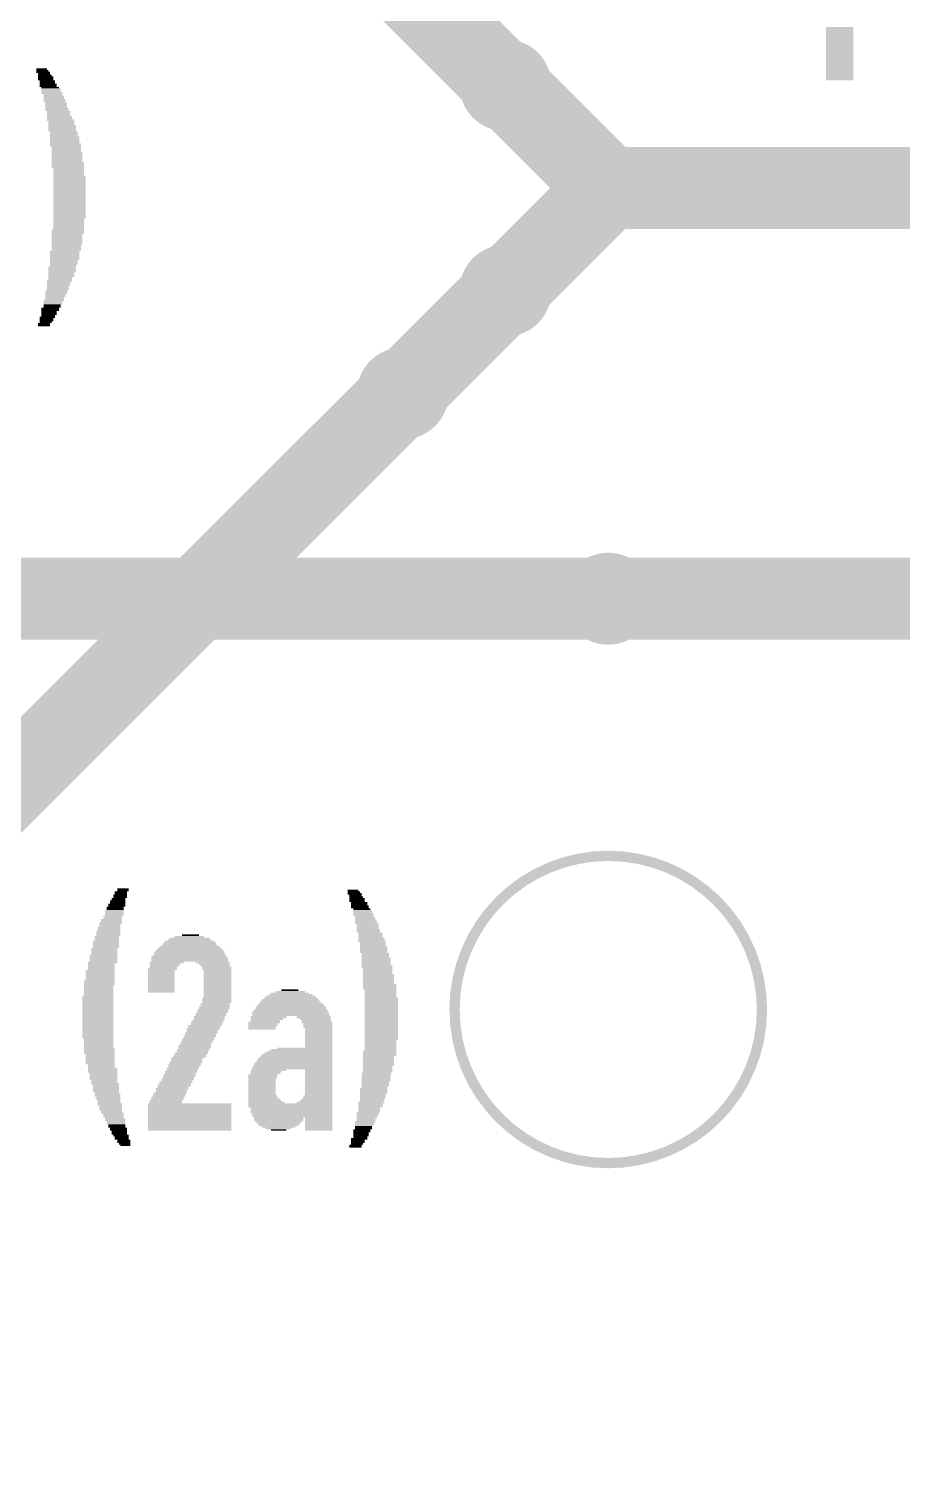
# Model space of a CAD drawing. Extents: x -1 to 100, y 0 to 61.
# Drawn here: x 74.12 to 84.92, y 14.73 to 32.45 of the extents above; entities that cross this region are included whole.
import ezdxf

# ---------------------------------------------------------------- set-up
doc = ezdxf.new("R2010")
doc.units = 0
for name, color, linetype in [('115', 151, 'CONTINUOUS'), ('117', 190, 'CONTINUOUS'), ('170', 151, 'CONTINUOUS')]:
    doc.layers.add(name, color=color, linetype=linetype)

# ---------------------------------------------------------------- blocks, each defined once
blk = doc.blocks.new('RECT')
blk.add_solid([(-0.5, -0.5), (0.5, -0.5), (-0.5, 0.5), (0.5, 0.5)])

msp = doc.modelspace()

# ---------------------------------------------------------------- linework, layer by layer
at = {"layer": '115', "const_width": 1.016}
for points in [[(76.2, 35.56), (81.28, 30.48)], [(76.2, 25.4), (81.28, 30.48)], [(81.28, 30.48), (96.52, 30.48)], [(76.2, 25.4), (27.94, 25.4)], [(66.04, 15.24), (76.2, 25.4)], [(76.2, 25.4), (86.36, 25.4)]]:
    msp.add_lwpolyline(points, dxfattribs=at)
at = {"layer": '115', "const_width": 0.508}
for points in [[(81.28, 30.734, 1), (81.28, 30.226)], [(81.46, 30.3, 1), (81.1, 30.66)], [(81.1, 30.3, 1), (81.46, 30.66)], [(76.2, 25.654, 1), (76.2, 25.146)], [(76.38, 25.22, 1), (76.02, 25.58)], [(76.2, 25.146, 1), (76.2, 25.654)], [(76.02, 25.58, 1), (76.38, 25.22)]]:
    msp.add_lwpolyline(points, format="xyb", dxfattribs=at)
at = {"layer": '117', "const_width": 0.127}
for points in [[(80.01, 31.245, 1), (80.01, 32.255, 1), (80.01, 31.245)], [(80.01, 28.705, 1), (80.01, 29.715, 1), (80.01, 28.705)], [(78.74, 27.435, 1), (78.74, 28.445, 1), (78.74, 27.435)], [(81.28, 24.895, 1), (81.28, 25.905, 1), (81.28, 24.895)], [(81.28, 18.42, 1), (81.28, 22.22, 1), (81.28, 18.42)]]:
    msp.add_lwpolyline(points, format="xyb", dxfattribs=at)

# ---------------------------------------------------------------- block references
at = {"layer": '170'}
for p, xscale, yscale in [((84.14, 32.46), 0.34, 0.02), ((84.14, 32.44), 0.34, 0.02), ((84.14, 32.42), 0.34, 0.02), ((84.14, 32.395), 0.34, 0.03), ((84.14, 32.37), 0.34, 0.02), ((84.14, 32.35), 0.34, 0.02), ((84.14, 32.33), 0.34, 0.02), ((84.14, 32.31), 0.34, 0.02), ((84.14, 32.29), 0.34, 0.02), ((84.14, 32.27), 0.34, 0.02), ((84.14, 32.25), 0.34, 0.02), ((84.14, 32.23), 0.34, 0.02), ((84.14, 32.205), 0.34, 0.03), ((84.14, 32.18), 0.34, 0.02), ((84.14, 32.16), 0.34, 0.02), ((84.14, 32.14), 0.34, 0.02), ((84.14, 32.12), 0.34, 0.02), ((84.14, 32.1), 0.34, 0.02), ((84.14, 32.08), 0.34, 0.02), ((84.14, 32.06), 0.34, 0.02), ((74.275, 31.95), 0.13, 0.02), ((74.285, 31.93), 0.15, 0.02), ((74.295, 31.91), 0.17, 0.02), ((74.305, 31.89), 0.15, 0.02), ((84.14, 32.04), 0.34, 0.02), ((84.14, 32.015), 0.34, 0.03), ((84.14, 31.99), 0.34, 0.02), ((84.14, 31.97), 0.34, 0.02), ((84.14, 31.95), 0.34, 0.02), ((84.14, 31.93), 0.34, 0.02), ((84.14, 31.91), 0.34, 0.02), ((84.14, 31.89), 0.34, 0.02), ((74.315, 31.87), 0.17, 0.02), ((74.325, 31.845), 0.19, 0.03), ((74.325, 31.82), 0.19, 0.02), ((74.345, 31.8), 0.19, 0.02), ((74.345, 31.78), 0.19, 0.02), ((74.355, 31.76), 0.21, 0.02), ((74.355, 31.74), 0.21, 0.02), ((74.38, 31.72), 0.22, 0.02), ((84.14, 31.87), 0.34, 0.02), ((84.14, 31.845), 0.34, 0.03), ((84.14, 31.82), 0.34, 0.02), ((74.39, 31.7), 0.24, 0.02), ((74.39, 31.68), 0.24, 0.02), ((74.4, 31.655), 0.26, 0.03), ((74.415, 31.63), 0.23, 0.02), ((74.425, 31.61), 0.25, 0.02), ((74.425, 31.59), 0.25, 0.02), ((74.435, 31.57), 0.27, 0.02), ((74.435, 31.55), 0.27, 0.02), ((74.455, 31.53), 0.27, 0.02), ((74.455, 31.51), 0.27, 0.02), ((74.455, 31.485), 0.27, 0.03), ((74.465, 31.46), 0.29, 0.02), ((74.465, 31.44), 0.29, 0.02), ((74.485, 31.42), 0.29, 0.02), ((74.485, 31.4), 0.29, 0.02), ((74.485, 31.38), 0.29, 0.02), ((74.495, 31.36), 0.31, 0.02), ((74.495, 31.34), 0.31, 0.02), ((74.51, 31.32), 0.34, 0.02), ((74.52, 31.295), 0.32, 0.03), ((74.52, 31.27), 0.32, 0.02), ((74.53, 31.25), 0.34, 0.02), ((74.53, 31.23), 0.34, 0.02), ((74.53, 31.21), 0.34, 0.02), ((74.53, 31.19), 0.34, 0.02), ((74.55, 31.17), 0.34, 0.02), ((74.55, 31.15), 0.34, 0.02), ((74.55, 31.13), 0.34, 0.02), ((74.56, 31.105), 0.36, 0.03), ((74.56, 31.08), 0.36, 0.02), ((74.56, 31.06), 0.36, 0.02), ((74.56, 31.04), 0.36, 0.02), ((74.57, 31.02), 0.38, 0.02), ((74.57, 31), 0.38, 0.02), ((74.58, 30.98), 0.36, 0.02), ((74.58, 30.96), 0.36, 0.02), ((74.58, 30.935), 0.36, 0.03), ((74.59, 30.91), 0.38, 0.02), ((74.59, 30.89), 0.38, 0.02), ((74.59, 30.87), 0.38, 0.02), ((74.59, 30.85), 0.38, 0.02), ((74.59, 30.83), 0.38, 0.02), ((74.59, 30.81), 0.38, 0.02), ((74.6, 30.79), 0.4, 0.02), ((74.6, 30.77), 0.4, 0.02), ((74.6, 30.745), 0.4, 0.03), ((74.61, 30.72), 0.38, 0.02), ((74.61, 30.7), 0.38, 0.02), ((74.61, 30.68), 0.38, 0.02), ((74.61, 30.66), 0.38, 0.02), ((74.61, 30.64), 0.38, 0.02), ((74.62, 30.62), 0.4, 0.02), ((74.62, 30.6), 0.4, 0.02), ((74.62, 30.575), 0.4, 0.03), ((74.62, 30.55), 0.4, 0.02), ((74.62, 30.53), 0.4, 0.02), ((74.62, 30.51), 0.4, 0.02), ((74.62, 30.49), 0.4, 0.02), ((74.62, 30.47), 0.4, 0.02), ((74.62, 30.45), 0.4, 0.02), ((74.62, 30.43), 0.4, 0.02), ((74.62, 30.41), 0.4, 0.02), ((74.62, 30.385), 0.4, 0.03), ((74.62, 30.36), 0.4, 0.02), ((74.62, 30.34), 0.4, 0.02), ((74.62, 30.32), 0.4, 0.02), ((74.62, 30.3), 0.4, 0.02), ((74.62, 30.28), 0.4, 0.02), ((74.62, 30.26), 0.4, 0.02), ((74.62, 30.24), 0.4, 0.02), ((74.62, 30.215), 0.4, 0.03), ((74.62, 30.19), 0.4, 0.02), ((74.62, 30.17), 0.4, 0.02), ((74.62, 30.15), 0.4, 0.02), ((74.62, 30.13), 0.4, 0.02), ((74.6, 29.96), 0.4, 0.02), ((74.6, 29.94), 0.4, 0.02), ((74.62, 30.11), 0.4, 0.02), ((74.61, 30.09), 0.38, 0.02), ((74.61, 30.07), 0.38, 0.02), ((74.61, 30.05), 0.38, 0.02), ((74.61, 30.025), 0.38, 0.03), ((74.61, 30), 0.38, 0.02), ((74.61, 29.98), 0.38, 0.02), ((74.6, 29.92), 0.4, 0.02), ((74.59, 29.9), 0.38, 0.02), ((74.59, 29.88), 0.38, 0.02), ((74.59, 29.855), 0.38, 0.03), ((74.59, 29.83), 0.38, 0.02), ((74.59, 29.81), 0.38, 0.02), ((74.59, 29.79), 0.38, 0.02), ((74.58, 29.77), 0.36, 0.02), ((74.56, 29.69), 0.36, 0.02), ((74.56, 29.665), 0.36, 0.03), ((74.56, 29.64), 0.36, 0.02), ((74.56, 29.62), 0.36, 0.02), ((74.56, 29.6), 0.36, 0.02), ((74.55, 29.58), 0.34, 0.02), ((74.58, 29.75), 0.36, 0.02), ((74.58, 29.73), 0.36, 0.02), ((74.58, 29.71), 0.36, 0.02), ((74.53, 29.5), 0.34, 0.02), ((74.53, 29.475), 0.34, 0.03), ((74.53, 29.45), 0.34, 0.02), ((74.52, 29.43), 0.32, 0.02), ((74.52, 29.41), 0.32, 0.02), ((74.55, 29.56), 0.34, 0.02), ((74.55, 29.54), 0.34, 0.02), ((74.54, 29.52), 0.32, 0.02), ((74.495, 29.33), 0.31, 0.02), ((74.485, 29.305), 0.29, 0.03), ((74.485, 29.28), 0.29, 0.02), ((74.475, 29.26), 0.27, 0.02), ((74.475, 29.24), 0.27, 0.02), ((74.52, 29.39), 0.32, 0.02), ((74.505, 29.37), 0.29, 0.02), ((74.505, 29.35), 0.29, 0.02), ((74.425, 29.09), 0.25, 0.02), ((74.415, 29.07), 0.23, 0.02), ((74.415, 29.05), 0.23, 0.02), ((74.455, 29.2), 0.27, 0.02), ((74.455, 29.18), 0.27, 0.02), ((74.445, 29.16), 0.25, 0.02), ((74.445, 29.14), 0.25, 0.02), ((74.435, 29.115), 0.23, 0.03), ((74.475, 29.22), 0.27, 0.02), ((74.345, 28.88), 0.19, 0.02), ((74.38, 28.99), 0.22, 0.02), ((74.38, 28.97), 0.22, 0.02), ((74.365, 28.945), 0.19, 0.03), ((74.365, 28.92), 0.19, 0.02), ((74.355, 28.9), 0.17, 0.02), ((74.405, 29.03), 0.21, 0.02), ((74.405, 29.01), 0.21, 0.02), ((74.305, 28.8), 0.15, 0.02), ((74.305, 28.78), 0.15, 0.02), ((74.335, 28.86), 0.17, 0.02), ((74.335, 28.84), 0.17, 0.02), ((74.325, 28.82), 0.15, 0.02), ((75.28, 21.81), 0.14, 0.02), ((75.28, 21.79), 0.14, 0.02), ((78.125, 21.79), 0.13, 0.02), ((75.205, 21.62), 0.21, 0.02), ((75.215, 21.66), 0.19, 0.02), ((75.215, 21.64), 0.19, 0.02), ((75.225, 21.685), 0.17, 0.03), ((75.245, 21.73), 0.17, 0.02), ((75.245, 21.71), 0.17, 0.02), ((75.255, 21.77), 0.15, 0.02), ((75.255, 21.75), 0.15, 0.02), ((78.135, 21.77), 0.15, 0.02), ((78.145, 21.75), 0.17, 0.02), ((78.155, 21.73), 0.15, 0.02), ((78.165, 21.71), 0.17, 0.02), ((78.175, 21.685), 0.19, 0.03), ((78.175, 21.66), 0.19, 0.02), ((78.2, 21.64), 0.2, 0.02), ((78.2, 21.62), 0.2, 0.02), ((75.14, 21.43), 0.26, 0.02), ((75.155, 21.47), 0.23, 0.02), ((75.155, 21.45), 0.23, 0.02), ((75.175, 21.54), 0.23, 0.02), ((75.175, 21.52), 0.23, 0.02), ((75.175, 21.495), 0.23, 0.03), ((75.185, 21.58), 0.21, 0.02), ((75.185, 21.56), 0.21, 0.02), ((75.205, 21.6), 0.21, 0.02), ((78.21, 21.6), 0.22, 0.02), ((78.21, 21.58), 0.22, 0.02), ((78.235, 21.56), 0.21, 0.02), ((78.245, 21.54), 0.23, 0.02), ((78.245, 21.52), 0.23, 0.02), ((78.255, 21.495), 0.25, 0.03), ((78.265, 21.47), 0.23, 0.02), ((78.275, 21.45), 0.25, 0.02), ((78.275, 21.43), 0.25, 0.02), ((75.1, 21.28), 0.3, 0.02), ((75.1, 21.26), 0.3, 0.02), ((75.11, 21.325), 0.28, 0.03), ((75.11, 21.3), 0.28, 0.02), ((75.13, 21.39), 0.28, 0.02), ((75.12, 21.37), 0.26, 0.02), ((75.12, 21.35), 0.26, 0.02), ((75.14, 21.41), 0.26, 0.02), ((78.285, 21.41), 0.27, 0.02), ((78.285, 21.39), 0.27, 0.02), ((78.305, 21.37), 0.27, 0.02), ((78.305, 21.35), 0.27, 0.02), ((78.305, 21.325), 0.27, 0.03), ((78.315, 21.3), 0.29, 0.02), ((78.315, 21.28), 0.29, 0.02), ((78.34, 21.26), 0.3, 0.02), ((75.07, 21.16), 0.32, 0.02), ((75.07, 21.135), 0.32, 0.03), ((75.07, 21.11), 0.32, 0.02), ((75.07, 21.09), 0.32, 0.02), ((75.08, 21.22), 0.3, 0.02), ((75.08, 21.2), 0.3, 0.02), ((75.08, 21.18), 0.3, 0.02), ((75.1, 21.24), 0.3, 0.02), ((76.105, 21.09), 0.75, 0.02), ((76.105, 21.11), 0.69, 0.02), ((76.105, 21.135), 0.65, 0.03), ((76.105, 21.16), 0.61, 0.02), ((76.105, 21.18), 0.53, 0.02), ((76.105, 21.2), 0.49, 0.02), ((76.1, 21.22), 0.36, 0.02), ((76.115, 21.24), 0.21, 0.02), ((78.34, 21.24), 0.3, 0.02), ((78.34, 21.22), 0.3, 0.02), ((78.35, 21.2), 0.32, 0.02), ((78.35, 21.18), 0.32, 0.02), ((78.36, 21.16), 0.34, 0.02), ((78.37, 21.135), 0.32, 0.03), ((78.37, 21.11), 0.32, 0.02), ((78.38, 21.09), 0.34, 0.02), ((75.03, 20.9), 0.36, 0.02), ((75.04, 20.99), 0.34, 0.02), ((75.04, 20.97), 0.34, 0.02), ((75.04, 20.945), 0.34, 0.03), ((75.04, 20.92), 0.34, 0.02), ((75.05, 21.07), 0.32, 0.02), ((75.05, 21.05), 0.32, 0.02), ((75.05, 21.03), 0.32, 0.02), ((75.05, 21.01), 0.32, 0.02), ((75.82, 20.9), 0.42, 0.02), ((76.095, 20.97), 0.93, 0.02), ((76.105, 20.945), 0.95, 0.03), ((76.105, 20.92), 0.95, 0.02), ((76.105, 20.99), 0.91, 0.02), ((76.105, 21.03), 0.87, 0.02), ((76.105, 21.01), 0.87, 0.02), ((76.105, 21.05), 0.83, 0.02), ((76.105, 21.07), 0.79, 0.02), ((76.39, 20.9), 0.42, 0.02), ((78.38, 21.07), 0.34, 0.02), ((78.38, 21.05), 0.34, 0.02), ((78.38, 21.03), 0.34, 0.02), ((78.4, 21.01), 0.34, 0.02), ((78.4, 20.99), 0.34, 0.02), ((78.4, 20.97), 0.34, 0.02), ((78.41, 20.945), 0.36, 0.03), ((78.41, 20.92), 0.36, 0.02), ((78.41, 20.9), 0.36, 0.02), ((75, 20.8), 0.36, 0.02), ((75, 20.775), 0.36, 0.03), ((75, 20.75), 0.36, 0.02), ((75, 20.73), 0.36, 0.02), ((75.015, 20.88), 0.33, 0.02), ((75.015, 20.86), 0.33, 0.02), ((75.015, 20.84), 0.33, 0.02), ((75.015, 20.82), 0.33, 0.02), ((75.77, 20.82), 0.36, 0.02), ((75.755, 20.8), 0.33, 0.02), ((75.755, 20.775), 0.33, 0.03), ((75.755, 20.75), 0.33, 0.02), ((75.755, 20.73), 0.33, 0.02), ((75.8, 20.88), 0.38, 0.02), ((75.79, 20.86), 0.36, 0.02), ((75.78, 20.84), 0.34, 0.02), ((76.41, 20.88), 0.38, 0.02), ((76.42, 20.86), 0.36, 0.02), ((76.44, 20.84), 0.36, 0.02), ((76.44, 20.82), 0.36, 0.02), ((76.45, 20.8), 0.34, 0.02), ((76.45, 20.775), 0.34, 0.03), ((76.45, 20.75), 0.34, 0.02), ((76.45, 20.73), 0.34, 0.02), ((78.41, 20.88), 0.36, 0.02), ((78.42, 20.86), 0.38, 0.02), ((78.42, 20.84), 0.38, 0.02), ((78.43, 20.82), 0.36, 0.02), ((78.43, 20.8), 0.36, 0.02), ((78.43, 20.775), 0.36, 0.03), ((78.44, 20.75), 0.38, 0.02), ((78.44, 20.73), 0.38, 0.02), ((74.99, 20.67), 0.38, 0.02), ((74.99, 20.65), 0.38, 0.02), ((74.99, 20.63), 0.38, 0.02), ((74.98, 20.61), 0.36, 0.02), ((74.98, 20.585), 0.36, 0.03), ((74.98, 20.56), 0.36, 0.02), ((75, 20.71), 0.36, 0.02), ((75, 20.69), 0.36, 0.02), ((75.755, 20.71), 0.33, 0.02), ((75.755, 20.69), 0.33, 0.02), ((75.755, 20.67), 0.33, 0.02), ((75.755, 20.65), 0.33, 0.02), ((75.755, 20.63), 0.33, 0.02), ((75.755, 20.61), 0.33, 0.02), ((75.755, 20.585), 0.33, 0.03), ((75.755, 20.56), 0.33, 0.02), ((76.45, 20.71), 0.34, 0.02), ((76.45, 20.69), 0.34, 0.02), ((76.45, 20.67), 0.34, 0.02), ((76.45, 20.65), 0.34, 0.02), ((76.45, 20.63), 0.34, 0.02), ((76.45, 20.61), 0.34, 0.02), ((76.45, 20.585), 0.34, 0.03), ((76.45, 20.56), 0.34, 0.02), ((77.345, 20.56), 0.21, 0.02), ((78.44, 20.71), 0.38, 0.02), ((78.44, 20.69), 0.38, 0.02), ((78.44, 20.67), 0.38, 0.02), ((78.44, 20.65), 0.38, 0.02), ((78.455, 20.63), 0.41, 0.02), ((78.455, 20.61), 0.41, 0.02), ((78.455, 20.585), 0.41, 0.03), ((78.465, 20.56), 0.39, 0.02), ((74.97, 20.48), 0.38, 0.02), ((74.97, 20.46), 0.38, 0.02), ((74.97, 20.44), 0.38, 0.02), ((74.97, 20.415), 0.38, 0.03), ((74.97, 20.39), 0.38, 0.02), ((74.97, 20.37), 0.38, 0.02), ((74.98, 20.54), 0.36, 0.02), ((74.98, 20.52), 0.36, 0.02), ((74.98, 20.5), 0.36, 0.02), ((75.755, 20.54), 0.33, 0.02), ((76.42, 20.39), 0.36, 0.02), ((76.42, 20.37), 0.36, 0.02), ((76.44, 20.46), 0.36, 0.02), ((76.44, 20.44), 0.36, 0.02), ((76.44, 20.415), 0.36, 0.03), ((76.45, 20.54), 0.34, 0.02), ((76.45, 20.52), 0.34, 0.02), ((76.45, 20.5), 0.34, 0.02), ((76.45, 20.48), 0.34, 0.02), ((77.355, 20.37), 0.83, 0.02), ((77.355, 20.39), 0.79, 0.02), ((77.35, 20.415), 0.74, 0.03), ((77.35, 20.44), 0.7, 0.02), ((77.355, 20.46), 0.65, 0.02), ((77.355, 20.48), 0.61, 0.02), ((77.355, 20.5), 0.53, 0.02), ((77.345, 20.52), 0.47, 0.02), ((77.35, 20.54), 0.36, 0.02), ((78.465, 20.54), 0.39, 0.02), ((78.465, 20.52), 0.39, 0.02), ((78.465, 20.5), 0.39, 0.02), ((78.465, 20.48), 0.39, 0.02), ((78.475, 20.46), 0.41, 0.02), ((78.475, 20.44), 0.41, 0.02), ((78.475, 20.415), 0.41, 0.03), ((78.475, 20.39), 0.41, 0.02), ((78.475, 20.37), 0.41, 0.02), ((74.97, 20.35), 0.38, 0.02), ((74.97, 20.33), 0.38, 0.02), ((74.97, 20.31), 0.38, 0.02), ((74.97, 20.29), 0.38, 0.02), ((74.97, 20.27), 0.38, 0.02), ((74.97, 20.25), 0.38, 0.02), ((74.97, 20.225), 0.38, 0.03), ((74.97, 20.2), 0.38, 0.02), ((76.35, 20.225), 0.38, 0.03), ((76.35, 20.2), 0.38, 0.02), ((76.37, 20.27), 0.38, 0.02), ((76.37, 20.25), 0.38, 0.02), ((76.39, 20.31), 0.38, 0.02), ((76.39, 20.29), 0.38, 0.02), ((76.41, 20.35), 0.38, 0.02), ((76.41, 20.33), 0.38, 0.02), ((77.08, 20.225), 0.44, 0.03), ((77.06, 20.2), 0.4, 0.02), ((77.345, 20.29), 0.93, 0.02), ((77.355, 20.27), 0.95, 0.02), ((77.355, 20.25), 0.95, 0.02), ((77.355, 20.31), 0.91, 0.02), ((77.355, 20.35), 0.87, 0.02), ((77.355, 20.33), 0.87, 0.02), ((77.64, 20.225), 0.42, 0.03), ((77.66, 20.2), 0.38, 0.02), ((78.475, 20.35), 0.41, 0.02), ((78.475, 20.33), 0.41, 0.02), ((78.475, 20.31), 0.41, 0.02), ((78.475, 20.29), 0.41, 0.02), ((78.475, 20.27), 0.41, 0.02), ((78.475, 20.25), 0.41, 0.02), ((78.475, 20.225), 0.41, 0.03), ((78.475, 20.2), 0.41, 0.02), ((74.97, 20.18), 0.38, 0.02), ((74.97, 20.16), 0.38, 0.02), ((74.97, 20.14), 0.38, 0.02), ((74.97, 20.12), 0.38, 0.02), ((74.97, 20.1), 0.38, 0.02), ((74.97, 20.08), 0.38, 0.02), ((74.97, 20.055), 0.38, 0.03), ((74.97, 20.03), 0.38, 0.02), ((76.25, 20.03), 0.4, 0.02), ((76.275, 20.08), 0.41, 0.02), ((76.26, 20.055), 0.38, 0.03), ((76.295, 20.12), 0.41, 0.02), ((76.285, 20.1), 0.39, 0.02), ((76.32, 20.16), 0.4, 0.02), ((76.31, 20.14), 0.38, 0.02), ((76.33, 20.18), 0.38, 0.02), ((77.025, 20.16), 0.39, 0.02), ((77.01, 20.14), 0.36, 0.02), ((77.01, 20.12), 0.36, 0.02), ((77, 20.1), 0.34, 0.02), ((77, 20.08), 0.34, 0.02), ((77.04, 20.18), 0.36, 0.02), ((77.67, 20.18), 0.36, 0.02), ((77.68, 20.16), 0.38, 0.02), ((77.69, 20.14), 0.36, 0.02), ((77.69, 20.12), 0.36, 0.02), ((77.69, 20.1), 0.36, 0.02), ((77.7, 20.08), 0.34, 0.02), ((77.7, 20.055), 0.34, 0.03), ((77.7, 20.03), 0.34, 0.02), ((78.475, 20.18), 0.41, 0.02), ((78.475, 20.16), 0.41, 0.02), ((78.475, 20.14), 0.41, 0.02), ((78.475, 20.12), 0.41, 0.02), ((78.475, 20.1), 0.41, 0.02), ((78.475, 20.08), 0.41, 0.02), ((78.475, 20.055), 0.41, 0.03), ((78.475, 20.03), 0.41, 0.02), ((74.97, 20.01), 0.38, 0.02), ((74.97, 19.99), 0.38, 0.02), ((74.97, 19.97), 0.38, 0.02), ((74.98, 19.95), 0.36, 0.02), ((74.98, 19.93), 0.36, 0.02), ((74.98, 19.91), 0.36, 0.02), ((74.98, 19.89), 0.36, 0.02), ((74.98, 19.865), 0.36, 0.03), ((74.99, 19.84), 0.38, 0.02), ((76.17, 19.865), 0.4, 0.03), ((76.16, 19.84), 0.38, 0.02), ((76.19, 19.91), 0.4, 0.02), ((76.18, 19.89), 0.38, 0.02), ((76.21, 19.95), 0.4, 0.02), ((76.2, 19.93), 0.38, 0.02), ((76.23, 19.99), 0.4, 0.02), ((76.22, 19.97), 0.38, 0.02), ((76.24, 20.01), 0.38, 0.02), ((77.53, 19.84), 0.68, 0.02), ((77.7, 20.01), 0.34, 0.02), ((77.7, 19.99), 0.34, 0.02), ((77.7, 19.97), 0.34, 0.02), ((77.7, 19.95), 0.34, 0.02), ((77.7, 19.93), 0.34, 0.02), ((77.7, 19.91), 0.34, 0.02), ((77.7, 19.89), 0.34, 0.02), ((77.7, 19.865), 0.34, 0.03), ((78.475, 20.01), 0.41, 0.02), ((78.475, 19.99), 0.41, 0.02), ((78.475, 19.97), 0.41, 0.02), ((78.475, 19.95), 0.41, 0.02), ((78.465, 19.93), 0.39, 0.02), ((78.465, 19.91), 0.39, 0.02), ((78.465, 19.89), 0.39, 0.02), ((78.465, 19.865), 0.39, 0.03), ((78.465, 19.84), 0.39, 0.02), ((74.99, 19.82), 0.38, 0.02), ((74.99, 19.8), 0.38, 0.02), ((74.99, 19.78), 0.38, 0.02), ((75, 19.76), 0.36, 0.02), ((75, 19.74), 0.36, 0.02), ((75, 19.72), 0.36, 0.02), ((75, 19.695), 0.36, 0.03), ((75, 19.67), 0.36, 0.02), ((76.06, 19.67), 0.4, 0.02), ((76.08, 19.72), 0.4, 0.02), ((76.07, 19.695), 0.38, 0.03), ((76.105, 19.74), 0.41, 0.02), ((76.125, 19.78), 0.41, 0.02), ((76.115, 19.76), 0.39, 0.02), ((76.15, 19.82), 0.4, 0.02), ((76.14, 19.8), 0.38, 0.02), ((77.395, 19.67), 0.95, 0.02), ((77.405, 19.695), 0.93, 0.03), ((77.415, 19.72), 0.91, 0.02), ((77.425, 19.74), 0.89, 0.02), ((77.435, 19.76), 0.87, 0.02), ((77.45, 19.78), 0.84, 0.02), ((77.47, 19.8), 0.8, 0.02), ((77.49, 19.82), 0.76, 0.02), ((78.455, 19.8), 0.41, 0.02), ((78.455, 19.78), 0.41, 0.02), ((78.455, 19.76), 0.41, 0.02), ((78.44, 19.74), 0.38, 0.02), ((78.44, 19.72), 0.38, 0.02), ((78.44, 19.695), 0.38, 0.03), ((78.44, 19.67), 0.38, 0.02), ((78.465, 19.82), 0.39, 0.02), ((75, 19.65), 0.36, 0.02), ((75.015, 19.63), 0.33, 0.02), ((75.015, 19.61), 0.33, 0.02), ((75.03, 19.59), 0.36, 0.02), ((75.03, 19.57), 0.36, 0.02), ((75.03, 19.55), 0.36, 0.02), ((75.04, 19.53), 0.34, 0.02), ((75.04, 19.505), 0.34, 0.03), ((75.04, 19.48), 0.34, 0.02), ((75.98, 19.505), 0.4, 0.03), ((75.97, 19.48), 0.38, 0.02), ((76, 19.55), 0.4, 0.02), ((75.99, 19.53), 0.38, 0.02), ((76.02, 19.59), 0.4, 0.02), ((76.01, 19.57), 0.38, 0.02), ((76.04, 19.63), 0.4, 0.02), ((76.03, 19.61), 0.38, 0.02), ((76.05, 19.65), 0.38, 0.02), ((77.01, 19.505), 0.36, 0.03), ((77.01, 19.48), 0.36, 0.02), ((77.08, 19.57), 0.44, 0.02), ((77.05, 19.55), 0.38, 0.02), ((77.04, 19.53), 0.36, 0.02), ((77.375, 19.61), 0.99, 0.02), ((77.375, 19.59), 0.99, 0.02), ((77.385, 19.65), 0.97, 0.02), ((77.385, 19.63), 0.97, 0.02), ((77.7, 19.57), 0.34, 0.02), ((77.7, 19.55), 0.34, 0.02), ((77.7, 19.53), 0.34, 0.02), ((77.7, 19.505), 0.34, 0.03), ((77.7, 19.48), 0.34, 0.02), ((78.41, 19.53), 0.36, 0.02), ((78.41, 19.505), 0.36, 0.03), ((78.41, 19.48), 0.36, 0.02), ((78.44, 19.65), 0.38, 0.02), ((78.44, 19.63), 0.38, 0.02), ((78.43, 19.61), 0.36, 0.02), ((78.43, 19.59), 0.36, 0.02), ((78.43, 19.57), 0.36, 0.02), ((78.43, 19.55), 0.36, 0.02), ((75.04, 19.46), 0.34, 0.02), ((75.05, 19.44), 0.32, 0.02), ((75.05, 19.42), 0.32, 0.02), ((75.06, 19.4), 0.34, 0.02), ((75.07, 19.38), 0.32, 0.02), ((75.07, 19.36), 0.32, 0.02), ((75.07, 19.34), 0.32, 0.02), ((75.07, 19.315), 0.32, 0.03), ((75.89, 19.34), 0.4, 0.02), ((75.88, 19.315), 0.38, 0.03), ((75.915, 19.38), 0.41, 0.02), ((75.9, 19.36), 0.38, 0.02), ((75.935, 19.42), 0.41, 0.02), ((75.925, 19.4), 0.39, 0.02), ((75.96, 19.46), 0.4, 0.02), ((75.95, 19.44), 0.38, 0.02), ((77, 19.46), 0.34, 0.02), ((77, 19.44), 0.34, 0.02), ((77, 19.42), 0.34, 0.02), ((77, 19.4), 0.34, 0.02), ((77, 19.38), 0.34, 0.02), ((77, 19.36), 0.34, 0.02), ((77, 19.34), 0.34, 0.02), ((77, 19.315), 0.34, 0.03), ((77.7, 19.46), 0.34, 0.02), ((77.7, 19.44), 0.34, 0.02), ((77.7, 19.42), 0.34, 0.02), ((77.7, 19.4), 0.34, 0.02), ((77.7, 19.38), 0.34, 0.02), ((77.7, 19.36), 0.34, 0.02), ((77.7, 19.34), 0.34, 0.02), ((77.7, 19.315), 0.34, 0.03), ((78.38, 19.34), 0.34, 0.02), ((78.38, 19.315), 0.34, 0.03), ((78.41, 19.46), 0.36, 0.02), ((78.41, 19.44), 0.36, 0.02), ((78.4, 19.42), 0.34, 0.02), ((78.4, 19.4), 0.34, 0.02), ((78.4, 19.38), 0.34, 0.02), ((78.39, 19.36), 0.32, 0.02), ((75.08, 19.29), 0.3, 0.02), ((75.09, 19.27), 0.32, 0.02), ((75.09, 19.25), 0.32, 0.02), ((75.1, 19.23), 0.3, 0.02), ((75.1, 19.21), 0.3, 0.02), ((75.11, 19.19), 0.28, 0.02), ((75.11, 19.17), 0.28, 0.02), ((75.12, 19.145), 0.3, 0.03), ((76.105, 19.145), 1.03, 0.03), ((75.81, 19.19), 0.4, 0.02), ((75.81, 19.17), 0.4, 0.02), ((75.83, 19.23), 0.4, 0.02), ((75.83, 19.21), 0.4, 0.02), ((75.85, 19.27), 0.4, 0.02), ((75.85, 19.25), 0.4, 0.02), ((75.87, 19.29), 0.4, 0.02), ((77, 19.29), 0.34, 0.02), ((77, 19.27), 0.34, 0.02), ((77.01, 19.25), 0.36, 0.02), ((77.01, 19.23), 0.36, 0.02), ((77.025, 19.21), 0.39, 0.02), ((77.035, 19.19), 0.41, 0.02), ((77.055, 19.17), 0.45, 0.02), ((77.35, 19.145), 1.04, 0.03), ((77.65, 19.17), 0.44, 0.02), ((77.67, 19.19), 0.4, 0.02), ((77.68, 19.21), 0.38, 0.02), ((77.69, 19.25), 0.36, 0.02), ((77.69, 19.23), 0.36, 0.02), ((77.7, 19.29), 0.34, 0.02), ((77.7, 19.27), 0.34, 0.02), ((78.35, 19.17), 0.32, 0.02), ((78.34, 19.145), 0.3, 0.03), ((78.38, 19.29), 0.34, 0.02), ((78.37, 19.27), 0.32, 0.02), ((78.37, 19.25), 0.32, 0.02), ((78.37, 19.23), 0.32, 0.02), ((78.36, 19.21), 0.3, 0.02), ((78.36, 19.19), 0.3, 0.02), ((75.13, 19.12), 0.28, 0.02), ((75.13, 19.1), 0.28, 0.02), ((75.13, 19.08), 0.28, 0.02), ((75.14, 19.06), 0.26, 0.02), ((75.15, 19.04), 0.28, 0.02), ((75.165, 19.02), 0.25, 0.02), ((75.165, 19), 0.25, 0.02), ((75.175, 18.98), 0.23, 0.02), ((75.185, 18.955), 0.25, 0.03), ((76.105, 19.12), 1.03, 0.02), ((76.105, 19.1), 1.03, 0.02), ((76.105, 19.08), 1.03, 0.02), ((76.105, 19.06), 1.03, 0.02), ((76.105, 19.04), 1.03, 0.02), ((76.105, 19.02), 1.03, 0.02), ((76.105, 19), 1.03, 0.02), ((76.105, 18.98), 1.03, 0.02), ((76.105, 18.955), 1.03, 0.03), ((77.35, 19.12), 1.04, 0.02), ((77.365, 19.1), 1.01, 0.02), ((77.365, 19.08), 1.01, 0.02), ((77.365, 19.06), 1.01, 0.02), ((77.365, 19.04), 1.01, 0.02), ((77.375, 19.02), 0.99, 0.02), ((77.375, 19), 0.99, 0.02), ((77.205, 18.98), 0.61, 0.02), ((77.205, 18.955), 0.61, 0.03), ((77.7, 18.98), 0.34, 0.02), ((77.7, 18.955), 0.34, 0.03), ((78.305, 19.04), 0.27, 0.02), ((78.305, 19.02), 0.27, 0.02), ((78.295, 19), 0.25, 0.02), ((78.295, 18.98), 0.25, 0.02), ((78.285, 18.955), 0.23, 0.03), ((78.34, 19.12), 0.3, 0.02), ((78.325, 19.1), 0.27, 0.02), ((78.325, 19.08), 0.27, 0.02), ((78.325, 19.06), 0.27, 0.02), ((75.195, 18.93), 0.23, 0.02), ((75.195, 18.91), 0.23, 0.02), ((75.205, 18.89), 0.21, 0.02), ((75.205, 18.87), 0.21, 0.02), ((75.225, 18.85), 0.21, 0.02), ((75.225, 18.83), 0.21, 0.02), ((75.235, 18.81), 0.19, 0.02), ((75.235, 18.785), 0.19, 0.03), ((76.105, 18.93), 1.03, 0.02), ((76.105, 18.91), 1.03, 0.02), ((76.105, 18.89), 1.03, 0.02), ((76.105, 18.87), 1.03, 0.02), ((76.105, 18.85), 1.03, 0.02), ((76.105, 18.83), 1.03, 0.02), ((77.205, 18.93), 0.57, 0.02), ((77.205, 18.91), 0.53, 0.02), ((77.205, 18.89), 0.49, 0.02), ((77.205, 18.87), 0.41, 0.02), ((77.205, 18.85), 0.31, 0.02), ((77.205, 18.83), 0.19, 0.02), ((77.7, 18.93), 0.34, 0.02), ((77.7, 18.91), 0.34, 0.02), ((77.7, 18.89), 0.34, 0.02), ((77.7, 18.87), 0.34, 0.02), ((77.7, 18.85), 0.34, 0.02), ((77.7, 18.83), 0.34, 0.02), ((78.235, 18.83), 0.21, 0.02), ((78.235, 18.81), 0.21, 0.02), ((78.225, 18.785), 0.19, 0.03), ((78.275, 18.93), 0.25, 0.02), ((78.265, 18.91), 0.23, 0.02), ((78.265, 18.89), 0.23, 0.02), ((78.255, 18.87), 0.21, 0.02), ((78.255, 18.85), 0.21, 0.02), ((75.255, 18.76), 0.19, 0.02), ((75.265, 18.74), 0.17, 0.02), ((75.265, 18.72), 0.17, 0.02), ((75.29, 18.7), 0.16, 0.02), ((75.29, 18.68), 0.16, 0.02), ((75.3, 18.66), 0.14, 0.02), ((75.31, 18.64), 0.12, 0.02), ((78.155, 18.64), 0.15, 0.02), ((78.155, 18.62), 0.15, 0.02), ((78.2, 18.72), 0.2, 0.02), ((78.185, 18.7), 0.17, 0.02), ((78.185, 18.68), 0.17, 0.02), ((78.175, 18.66), 0.15, 0.02), ((78.225, 18.76), 0.19, 0.02), ((78.215, 18.74), 0.17, 0.02)]:
    msp.add_blockref('RECT', p, dxfattribs=dict(at, xscale=xscale, yscale=yscale))

doc.saveas('drawing.dxf')
